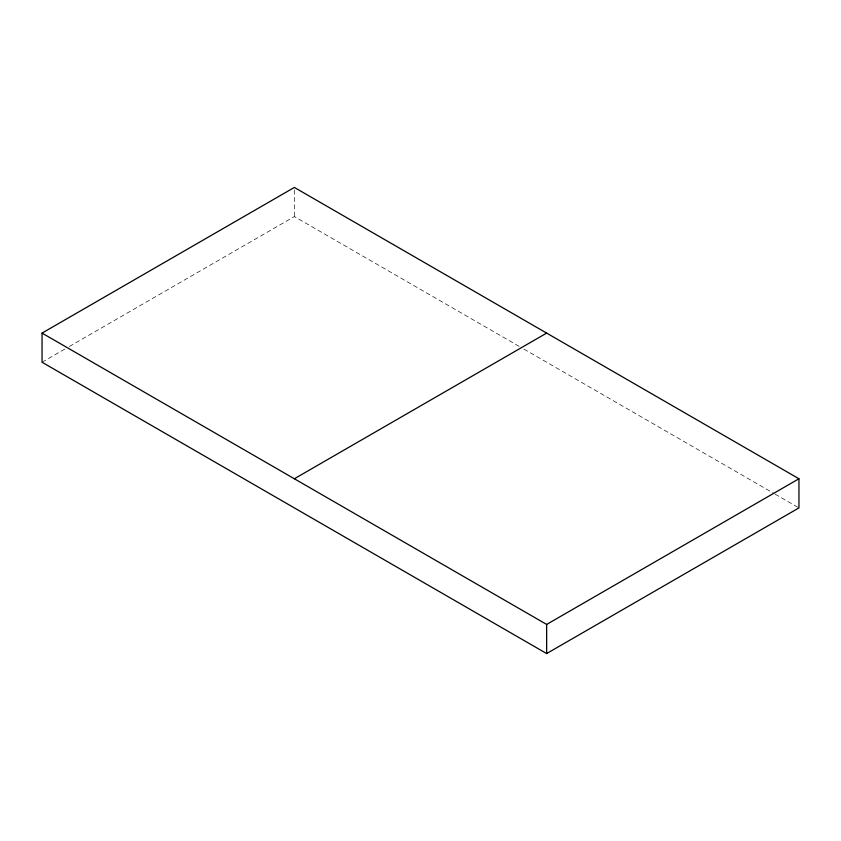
<?xml version="1.0" encoding="UTF-8"?>
<svg xmlns="http://www.w3.org/2000/svg" width="841" height="841" viewBox="0 0 841 841"><rect width="100%" height="100%" fill="white"/><g stroke="black" fill="none" stroke-linecap="round" stroke-linejoin="round"><path stroke-width="0.63" stroke-dasharray="4.21 3.15" d="M42.05 362.24L64.778 349.11M69.33 346.492L294.35 216.568L519.37 346.492M523.922 349.11L773.951 493.467M775.087 494.119L798.95 507.901M294.35 189.971L294.35 216.568"/><path stroke-width="1.26" d="M42.05 333.099L294.35 187.438L798.95 478.76L798.95 507.901L546.65 653.562L42.05 362.24L42.05 333.099L546.65 624.432L798.95 478.76M294.35 478.76L546.65 333.099M546.65 624.432L546.65 653.562"/></g></svg>
